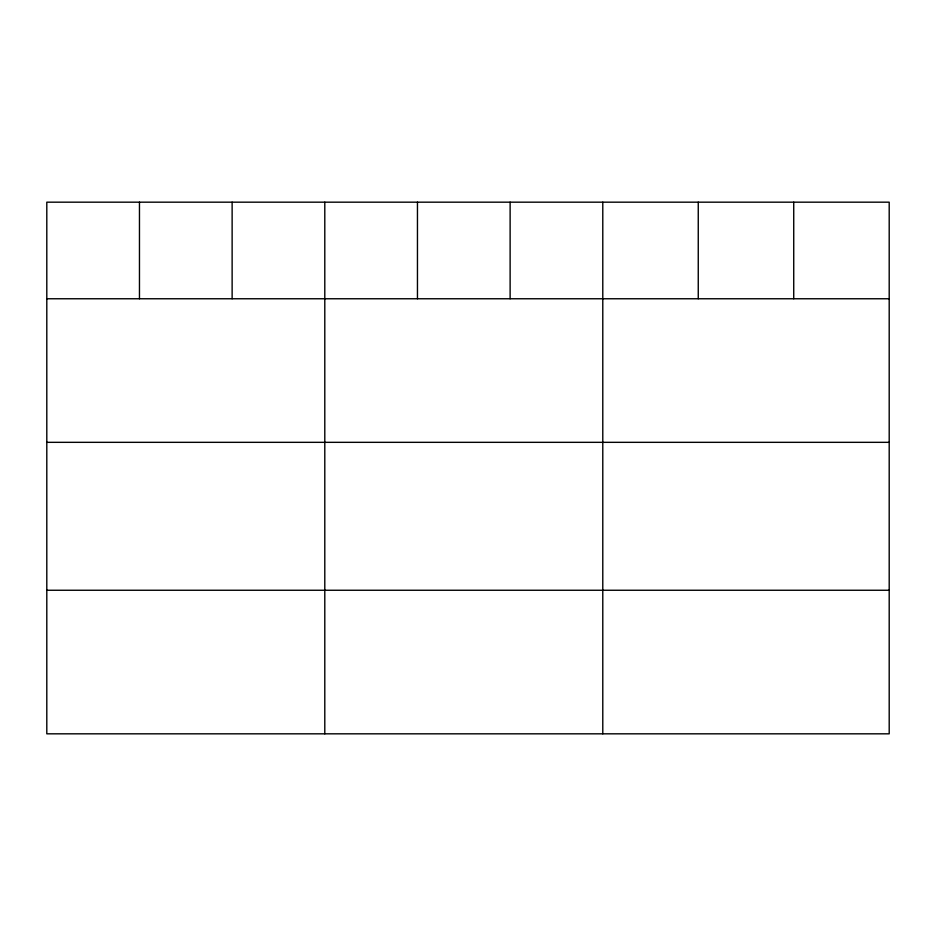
<?xml version="1.0" encoding="UTF-8"?>
<svg xmlns="http://www.w3.org/2000/svg" width="936" height="936" viewBox="0 0 936 936"><rect width="100%" height="100%" fill="white"/><g stroke="black" fill="none" stroke-linecap="round" stroke-linejoin="round"><path stroke-width="1.4" d="M889.2 298.76L889.2 733.824L46.8 733.824L46.8 202.176L889.2 202.176L889.2 298.76L46.8 298.76M46.8 442.33L889.2 442.33M46.8 590.253L889.2 590.253M793.728 202.176L793.728 298.76M698.256 202.176L698.256 298.76M602.784 202.176L602.784 733.824M510.12 202.176L510.12 298.76M417.456 202.176L417.456 298.76M324.792 202.176L324.792 733.824M232.128 202.176L232.128 298.76M139.464 202.176L139.464 298.76"/></g></svg>
